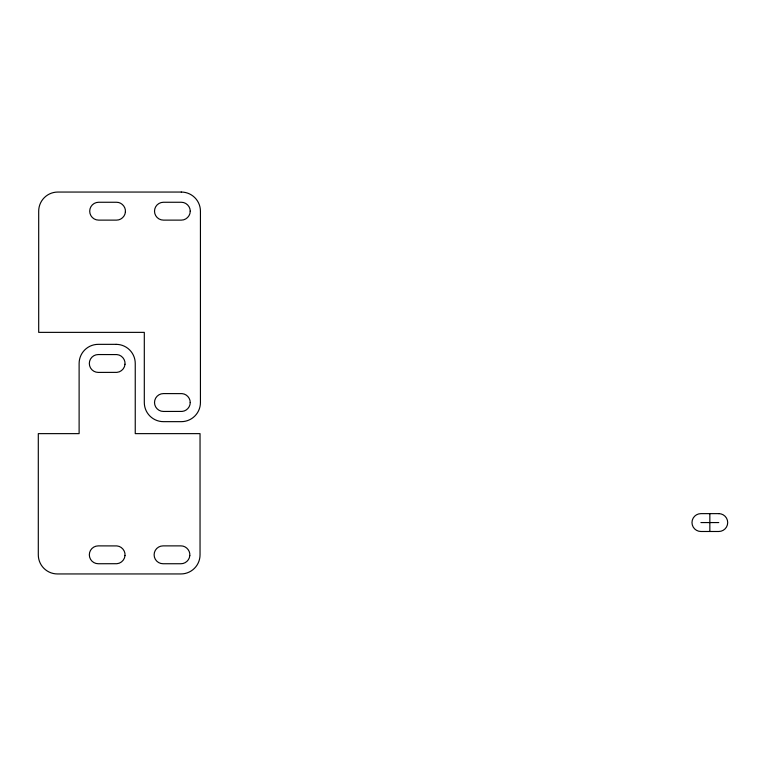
<?xml version="1.0" encoding="UTF-8"?>
<svg xmlns="http://www.w3.org/2000/svg" width="766" height="766" viewBox="0 0 766 766"><rect width="100%" height="100%" fill="white"/><g stroke="black" fill="none" stroke-linecap="round" stroke-linejoin="round"><path stroke-width="1.15" d="M700.909 522.565L718.767 522.565M709.843 513.632L709.843 531.489M190.227 211.186C190.341 215.964 186.071 220.235 181.293 220.12L163.436 220.12A8.933 8.933 0 0 1 154.512 211.186A8.933 8.933 0 0 1 163.436 202.262L181.293 202.262C186.071 202.147 190.341 206.418 190.227 211.186M190.227 402.523C190.313 407.014 186.559 411.122 182.078 411.419L163.436 411.447A8.933 8.933 0 0 1 154.512 402.523A8.933 8.933 0 0 1 163.436 393.59L182.078 393.628C186.559 393.925 190.313 398.033 190.227 402.523M125.394 211.962C125.097 216.443 120.99 220.206 116.499 220.12L98.642 220.12A8.933 8.933 0 0 1 89.708 211.186A8.933 8.933 0 0 1 98.642 202.262L116.499 202.262C121.555 202.128 125.969 206.935 125.394 211.962M125.002 364.252C124.705 368.456 121.085 372.075 116.892 372.372L98.249 372.41A8.933 8.933 0 0 1 89.325 363.477A8.933 8.933 0 0 1 98.249 354.553L116.892 354.581C121.65 354.888 125.538 359.503 125.002 364.252M125.002 555.589C124.705 559.793 121.085 563.412 116.892 563.709L98.249 563.738A8.933 8.933 0 0 1 89.325 554.814A8.933 8.933 0 0 1 98.249 545.88L116.892 545.919C121.65 546.225 125.538 550.84 125.002 555.589M189.805 555.589C189.499 560.07 185.401 563.833 180.91 563.738L163.053 563.738A8.933 8.933 0 0 1 154.119 554.814A8.933 8.933 0 0 1 163.053 545.88L180.91 545.88C185.966 545.746 190.38 550.553 189.805 555.589M181.293 192.055L57.823 192.055A19.131 19.131 0 0 0 38.693 211.186L38.693 332.367L144.305 332.367L144.305 402.523A19.131 19.131 0 0 0 163.436 421.654L181.293 421.654A19.131 19.131 0 0 0 200.433 402.523L200.433 211.186A19.131 19.131 0 0 0 181.293 192.055M116.106 344.346L98.249 344.346A19.131 19.131 0 0 0 79.118 363.477L79.118 433.633L38.3 433.633L38.3 554.814A19.131 19.131 0 0 0 57.431 573.945L180.91 573.945A19.131 19.131 0 0 0 200.041 554.814L200.041 433.633L135.247 433.633L135.247 363.477A19.131 19.131 0 0 0 116.106 344.346M718.767 513.632L700.909 513.632A8.933 8.933 0 0 0 691.985 522.565A8.933 8.933 0 0 0 700.909 531.489L718.767 531.489A8.933 8.933 0 0 0 727.7 522.565A8.933 8.933 0 0 0 718.767 513.632"/></g></svg>
